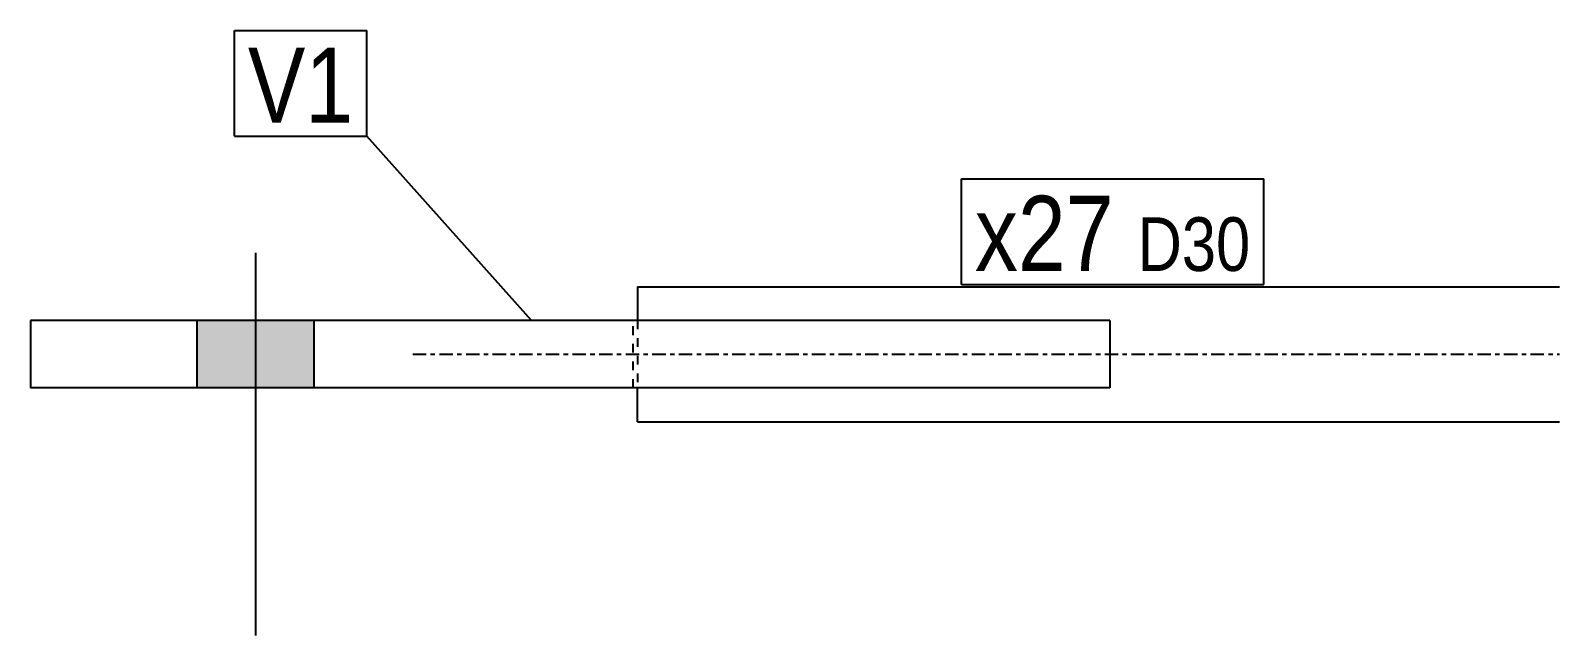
# Model space of a CAD drawing. Header units: millimetres. Extents: x 12 to 17253, y -28 to 350.
# Drawn here: x 12 to 352, y -28 to 106.4 of the extents above; entities that cross this region are included whole.
import ezdxf

# ---------------------------------------------------------------- set-up
doc = ezdxf.new("R2010")
doc.units = ezdxf.units.MM
doc.linetypes.add('DXK_LINE_DOT2', pattern=[3.9198, 1.9599, -1.9599])
doc.linetypes.add('DXK_LINE_DOT3', pattern=[5.9187, 2.979, -0.9799, 0.9799, -0.9799])
doc.layers.add('STÅL', color=7, linetype='Continuous')
doc.layers.add('TEKST', color=7, linetype='Continuous')
doc.styles.add('Arial Narrow', font='ARIALN.TTF', dxfattribs={"height": 0.2})

msp = doc.modelspace()

# ---------------------------------------------------------------- hatches: boundary and pattern name
at = {"layer": 'STÅL', "linetype": 'Continuous'}
msp.add_hatch(color=96, dxfattribs=at).paths.add_polyline_path([(49, 27), (75, 27), (75, 42), (49, 42)])

# ---------------------------------------------------------------- linework, layer by layer
at = {"layer": 'STÅL', "color": 96, "linetype": 'Continuous'}
for p, q in [((62, 57), (62, -28)), ((49, 42), (49, 27)), ((75, 42), (75, 27))]:
    msp.add_line(p, q, dxfattribs=at)
at = {"layer": 'STÅL', "color": 2, "linetype": 'Continuous'}
for p, q in [((147, 49.5), (352, 49.5)), ((147, 49.5), (147, 42)), ((252, 42), (12, 42)), ((12, 42), (12, 27)), ((252, 42), (252, 27)), ((252, 27), (12, 27)), ((147, 19.5), (147, 27)), ((147, 19.5), (352, 19.5))]:
    msp.add_line(p, q, dxfattribs=at)
at = {"layer": 'STÅL', "color": 7, "linetype": 'DXK_LINE_DOT2'}
for p, q in [((146, 27), (146, 42)), ((147, 42), (147, 27))]:
    msp.add_line(p, q, dxfattribs=at)
at = {"layer": 'STÅL', "color": 7, "linetype": 'DXK_LINE_DOT3'}
msp.add_line((97, 34.5), (352, 34.5), dxfattribs=at)
at = {"layer": 'TEKST', "color": 7, "linetype": 'Continuous'}
for p, q in [((57.33, 106.42), (86.78, 106.42)), ((57.33, 82.92), (57.33, 106.42)), ((86.78, 82.92), (86.78, 106.42)), ((57.33, 82.92), (86.78, 82.92)), ((123.4, 42), (86.78, 82.92)), ((219, 73.5), (286.29, 73.5)), ((219, 50), (219, 73.5)), ((286.29, 50), (286.29, 73.5)), ((219, 50), (286.29, 50))]:
    msp.add_line(p, q, dxfattribs=at)

# ---------------------------------------------------------------- wipeouts: each hides what was drawn before it
at = {"color": 0}
for points in [[(83.78, 85.92), (83.78, 103.42), (60.33, 103.42), (60.33, 85.92)], [(252.92, 53), (252.92, 70.5), (222, 70.5), (222, 53)], [(283.29, 53), (283.29, 65.5), (258.17, 65.5), (258.17, 53)]]:
    msp.add_wipeout(points, dxfattribs=at).dxf.layer = 'TEKST'

# ---------------------------------------------------------------- next in the draw order: wipeouts: each hides what was drawn before it
for points in [[(83.78, 85.92), (83.78, 103.42), (60.33, 103.42), (60.33, 85.92)], [(252.92, 53), (252.92, 70.5), (222, 70.5), (222, 53)], [(283.29, 53), (283.29, 65.5), (258.17, 65.5), (258.17, 53)]]:
    msp.add_wipeout(points, dxfattribs=at).dxf.layer = 'TEKST'

# ---------------------------------------------------------------- next in the draw order: texts
at = {"layer": 'TEKST', "color": 3, "style": 'Arial Narrow'}
for s, height, p in [('V1', 16.702, (60.33, 85.92)), ('x27', 16.702, (222, 53)), ('D30', 11.93, (258.17, 53))]:
    msp.add_text(s, height=height, dxfattribs=at).set_placement(p)

doc.saveas('drawing.dxf')
